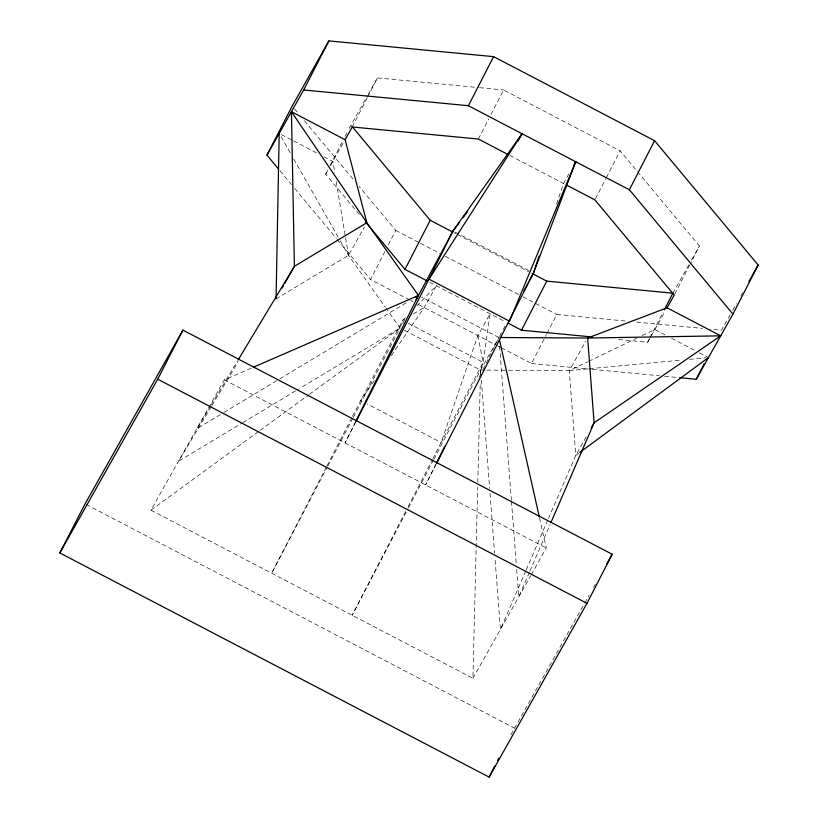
<?xml version="1.0" encoding="UTF-8"?>
<svg xmlns="http://www.w3.org/2000/svg" width="818" height="818" viewBox="0 0 818 818"><rect width="100%" height="100%" fill="white"/><g stroke="black" fill="none" stroke-linecap="round" stroke-linejoin="round"><path stroke-width="0.61" stroke-dasharray="4.09 3.07" d="M251.238 368.172L224.347 379.859L150.952 510.187L472.906 678.286L477.661 487.252M477.794 482.15L480.268 382.814M480.452 375.176L480.585 370.073L483.141 362.384L490.084 313.795L477.855 335.513L441.168 442.518L433.029 458.325M400.462 326.955L402.65 320.359L405.319 317.629M556.588 204.04L563.479 183.467L569.594 172.608M525.718 571.015L500.432 629.42L494.982 558.224M526.219 569.849L547.958 519.624M548.469 518.448L575.77 455.381L586.169 436.914M529.399 572.303L518.776 596.833L516.444 566.322M529.9 571.138L550.125 524.42M355.319 422.323L345.084 442.896L355.564 422.436M435.8 464.348L425.564 484.921L436.055 464.46M479.021 377.497L480.728 374.071M483.009 369.501L498.929 337.497L421.791 297.22M359.214 214.398L325.697 174.152L327.987 169.694M330.278 165.236L342.885 140.696M345.186 136.238L346.904 132.894M349.194 128.426L367.589 95.461M352.251 126.984L367.159 97.986M367.732 96.872L377.476 77.915L478.377 87.557M409.665 299.909L370.534 279.48L384.869 251.596M388.305 244.909L395.759 230.41L359.061 186.351M478.387 139.04L488.704 118.968M490.994 114.51L503.612 89.97L620.136 150.809L699.431 246.013L690.259 263.866M595.484 198.764L605.801 178.692M606.373 177.578L620.136 150.809M501.332 347.773L531.516 363.529L546.414 334.531M546.986 333.417L556.731 314.46L626.424 321.116M618.643 339.49L647.651 342.261L649.369 338.918M649.942 337.803L663.132 312.149M674.789 293.979L689.686 264.981M510.902 734.717L584.144 604.062M326.362 467.098L271.688 573.224L327.312 467.017M326.944 465.974L351.955 417.425M352.538 416.301L402.65 320.359L404.798 319.071M405.687 511.383L352.18 615.248L407.804 509.041M408.018 506.863L432.446 459.45M327.906 465.892L352.752 418.438M353.345 417.303L400.094 328.049L386.086 308.314M477.855 335.513L483.141 362.384L441.168 442.518L367.384 403.99M408.386 507.917L433.243 460.462M433.837 459.338L480.585 370.073L498.929 337.497M499.522 336.382L502.508 330.83M503.101 329.715L506.076 324.153M368.212 94.367L377.476 77.915M325.697 174.152L328.079 169.919M330.472 165.676L344.48 140.798M276.055 298.887L348.488 255.339L364.388 227.097M402.538 323.703L404.982 319.368M391.362 355.564L424.194 307.496L436.423 285.779L416.873 305.799M578.858 453.1L575.77 455.381L569.277 370.615L585.79 341.29M672.877 293.181L688.93 264.664M691.404 260.277L699.431 246.013M647.651 342.261L665.218 311.075M472.906 678.286L530.667 575.729M531.291 574.625L546.301 547.968L539.573 518.07M730.167 314.736L721.466 330.196L710.065 329.112M732.662 310.319L736.394 303.693M740.75 295.963L742.611 292.65M584.768 602.958L589.134 595.207M593.5 587.467L595.361 584.144M210.574 405.84L196.821 428.734L223.028 412.978M211.228 404.746L237.424 361.147M211.218 406.812L178.477 461.311L241.791 423.233M211.872 405.718L238.069 362.118M374.235 380.636L360.677 400.493L362.916 401.658M150.952 510.187L259.05 431.158M260.083 430.411L308.468 395.033M309.501 394.286L400.094 328.049L299.654 388.448M224.112 412.323L278.703 379.501M279.797 378.836L408.611 301.382M242.885 422.579L298.56 389.102M413.417 313.928L424.194 307.496M508.459 370.247L569.277 370.615L587.529 361.853M588.674 361.311L636.568 338.304M642.273 335.564L654.819 329.542L665.995 335.37M569.277 370.615L588.265 368.836M589.533 368.714L681.905 360.053M689.492 359.337L705.944 357.793M404.562 330.39L480.585 370.073L485.647 370.104M486.914 370.114L507.191 370.237M479.645 87.679L503.612 89.97M636.568 322.087L702.457 328.386M531.516 363.529L591.066 369.225M592.334 369.347L659.492 375.769M664.564 376.249L678.5 377.579M509.819 155.451L563.479 183.467M281.433 134.581L292.609 140.42M293.734 141.003L318.325 153.845M323.918 156.759L332.854 161.432L334.736 172.7M671.588 338.294L695.065 350.554M699.533 352.885L707.355 356.975M455.217 232.148L529.001 270.676M453.97 232.701L456.239 233.876M457.364 234.469L528.643 271.678M395.759 230.41L419.399 242.752M420.524 243.335L439.655 253.335M445.289 256.269L518.459 294.47M522.968 296.822L556.731 314.46M429.695 282.261L505.8 322.006M410.779 300.492L413.018 301.658M418.601 304.582L495.739 344.859M496.863 345.441L500.217 347.19M408.233 323.274L483.141 362.384M224.347 379.859L546.301 547.968M86.197 504.481L514.338 728.03M294.633 108.998L298.713 113.896M304.419 120.747L354.163 180.471M280.012 170.798L291.433 184.51M294.695 188.426L336.28 238.355M337.098 239.337L370.534 279.48M340.298 240.921L348.488 255.339L385.35 307.271M281.085 136.739L290.533 153.365M293.682 158.907L339.664 239.817M336.188 181.463L345.36 236.555M345.574 237.803L348.488 255.339M499.614 346.392L511.383 500.217M511.485 501.485L516.352 565.054M480.585 370.073L480.779 372.619M481.362 380.247L489.634 488.305M490.023 493.387L494.593 553.142"/><path stroke-width="1.23" d="M276.055 298.887L279.194 133.416M539.144 256.075L533.469 273.007L436.638 463.325M573.878 165.011L575.708 161.749L533.469 273.007L523.939 290.799M575.708 161.749L509.491 321.198L429 279.173L452.978 230.983L522.048 133.733L517.774 141.34M551.138 522.078L594.113 422.804L587.631 338.038L667.048 307.813L674.216 295.094L594.911 199.889L566.843 185.226M355.881 421.188L418.438 295.472L452.978 230.983L459.123 222.823M436.372 463.213L444.9 446.066M59.837 552.958L85.062 503.888L182.915 330.124L612.191 554.256L586.976 603.336L489.113 777.1L59.837 552.958L157.7 379.194L182.915 330.124M278.386 168.845L266.965 155.134L292.19 106.064L328.887 40.9L493.612 56.646L654.594 140.696L758.163 265.042L732.938 314.112L696.241 379.276L679.768 377.701M266.965 155.134L303.662 89.97L328.887 40.9M303.662 89.97L468.387 105.716L493.612 56.646M427.446 281.085L404.992 269.367L430.217 220.287L351.73 126.064M356.147 421.29L429 279.173L522.048 133.733M508.05 323.171L521.516 330.206L546.741 281.136L672.877 293.181L664.277 309.92M732.938 314.112L629.369 189.766L654.594 140.696M489.113 777.1L494.849 765.945M497.712 760.372L498.857 758.143M696.241 379.276L704.267 363.662M415.994 299.817L418.438 295.472L366.832 222.752L345.094 139.714L352.251 126.984L478.387 139.04L507.579 154.285M282.169 288.028L283.396 285.86M284.613 283.682L294.398 266.31L366.832 222.752L291.433 111.698L294.398 266.31L238.079 360.053M591.056 428.233L594.113 422.804L720.709 335.83L667.048 307.813M748.828 281.607L758.163 265.042M606.588 564.226L612.191 554.256M462.968 217.721L467.569 211.596M579.88 452.344L708.48 357.558M415.166 297.445L418.438 295.472L253.58 367.149M720.709 335.83L587.631 338.038L500.197 337.507M521.516 330.206L592.15 336.955M468.387 105.716L629.369 189.766M291.433 111.698L345.094 139.714M430.217 220.287L452.845 232.107M532.037 273.457L546.741 281.136M157.7 379.194L586.976 603.336M365.748 222.251L404.992 269.367M499.491 339.991L539.297 516.833"/></g></svg>
